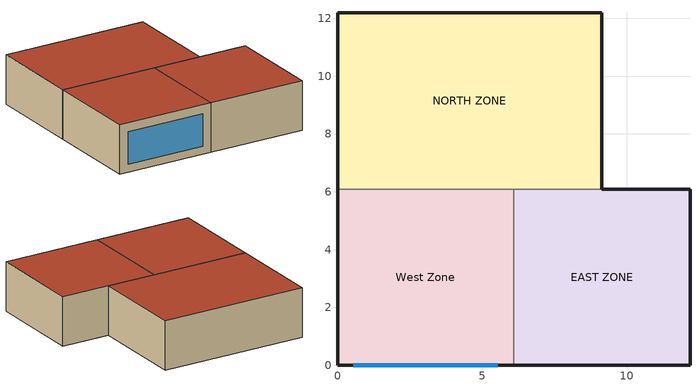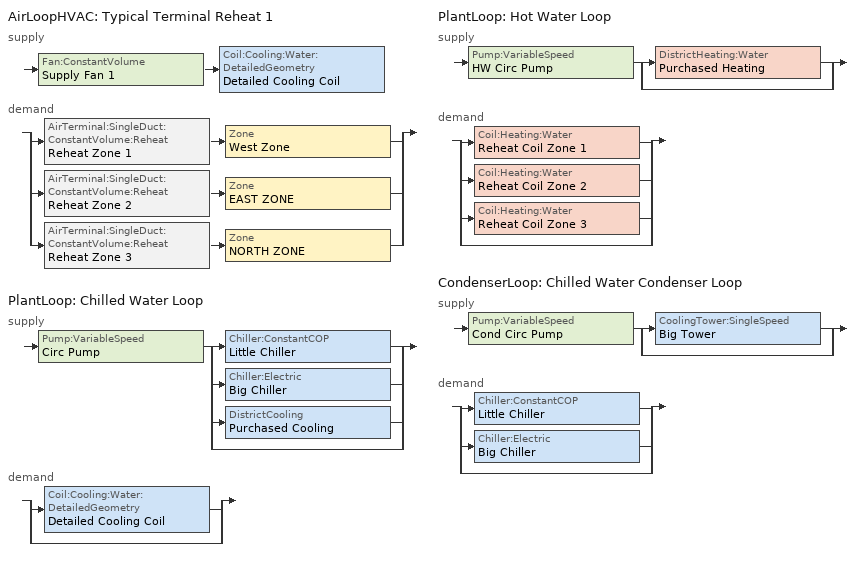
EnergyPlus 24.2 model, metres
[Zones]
West Zone
 floor adiabatic (FLOOR SLAB 8 IN): 0,0 0,6.1 6.1,6.1 6.1,0 z0
 wall outside (EXTWALL80): 0,6.1 0,0 6.1,0 z0:3.05
 wall to NORTH ZONE (PARTITION06): 6.1,6.1 0,6.1 z0:3.05
 wall to EAST ZONE (PARTITION06): 6.1,0 6.1,6.1 z0:3.05
 window (WIN-CON-LIGHT): 0.55,0 5.55,0 z0.5:2.5
 roof outside (ROOF34): 0,6.1 0,0 6.1,0 6.1,6.1 z3.05
EAST ZONE
 floor adiabatic (FLOOR SLAB 8 IN): 6.1,0 6.1,6.1 12.19,6.1 12.19,0 z0
 wall outside (EXTWALL80): 6.1,0 12.19,0 12.19,6.1 9.14,6.1 z0:3.05
 wall to NORTH ZONE (PARTITION06): 9.14,6.1 6.1,6.1 z0:3.05
 roof outside (ROOF34): 6.1,6.1 6.1,0 12.19,0 12.19,6.1 z3.05
NORTH ZONE
 floor adiabatic (FLOOR SLAB 8 IN): 0,6.1 0,12.19 9.14,12.19 9.14,6.1 z0
 wall outside (EXTWALL80): 9.14,6.1 9.14,12.19 0,12.19 0,6.1 z0:3.05
 roof outside (ROOF34): 0,12.19 0,6.1 9.14,6.1 9.14,12.19 z3.05
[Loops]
AirLoopHVAC 'Typical Terminal Reheat 1'
 supply: Fan:ConstantVolume 'Supply Fan 1' > Coil:Cooling:Water:DetailedGeometry 'Detailed Cooling Coil'
 demand: split
  | AirTerminal:SingleDuct:ConstantVolume:Reheat 'Reheat Zone 1' > Zone 'West Zone'
  | AirTerminal:SingleDuct:ConstantVolume:Reheat 'Reheat Zone 2' > Zone 'EAST ZONE'
  | AirTerminal:SingleDuct:ConstantVolume:Reheat 'Reheat Zone 3' > Zone 'NORTH ZONE'
PlantLoop 'Chilled Water Loop'
 supply: Pump:VariableSpeed 'Circ Pump' > split
  | Chiller:ConstantCOP 'Little Chiller'
  | Chiller:Electric 'Big Chiller'
  | DistrictCooling 'Purchased Cooling'
  | bypass
 demand: split
  | Coil:Cooling:Water:DetailedGeometry 'Detailed Cooling Coil'
  | bypass
PlantLoop 'Hot Water Loop'
 supply: Pump:VariableSpeed 'HW Circ Pump' > split
  | DistrictHeating:Water 'Purchased Heating'
  | bypass
 demand: split
  | Coil:Heating:Water 'Reheat Coil Zone 1'
  | Coil:Heating:Water 'Reheat Coil Zone 2'
  | Coil:Heating:Water 'Reheat Coil Zone 3'
  | bypass
CondenserLoop 'Chilled Water Condenser Loop'
 supply: Pump:VariableSpeed 'Cond Circ Pump' > split
  | CoolingTower:SingleSpeed 'Big Tower'
  | bypass
 demand: split
  | Chiller:ConstantCOP 'Little Chiller'
  | Chiller:Electric 'Big Chiller'
  | bypass
[Building]
NONE: Loads convergence tolerance value=0.04; Maximum number of warmup days=25; Minimum number of warmup days=6; North axis=0; Solar distribution=FullInteriorAndExterior; Temperature convergence tolerance value=0.4; Terrain=Suburbs
[Site:GroundTemperature:BuildingSurface]
20.03, 20.03, 20.13, 20.3, 20.43, 20.52, 20.62, 20.77, 20.78, 20.55, 20.44, 20.2
[Site:Location]
CHICAGO_IL_USA TMY2-94846: Elevation=190; Latitude=42; Longitude=-87.88; Time zone=-6
[SizingPeriod:DesignDay] Barometric pressure=99063; Day of month=21; Daylight saving time indicator=No; Humidity condition type=WetBulb; Rain indicator=No; Snow indicator=No; Solar model indicator=ASHRAEClearSky
Name | Daily dry bulb temperature range | Day type | Maximum dry bulb temperature | Month | Sky clearness | Wetbulb or dewpoint at maximum dry bulb | Wind direction | Wind speed
CHICAGO_IL_USA Annual Cooling 1% Design Conditions DB/MCWB | 10.7 | SummerDesignDay | 31.5 | 7 | 1 | 23 | 230 | 5.3
CHICAGO_IL_USA Annual Heating 99% Design Conditions DB | 0 | WinterDesignDay | -17.3 | 1 | 0 | -17.3 | 270 | 4.9
[Construction]
EXTWALL80: A1 - 1 IN STUCCO, C4 - 4 IN COMMON BRICK, E1 - 3 / 4 IN PLASTER OR GYP BOARD
FLOOR SLAB 8 IN: C10 - 8 IN HW CONCRETE
PARTITION06: E1 - 3 / 4 IN PLASTER OR GYP BOARD, C6 - 8 IN CLAY TILE, E1 - 3 / 4 IN PLASTER OR GYP BOARD
ROOF34: E2 - 1 / 2 IN SLAG OR STONE, E3 - 3 / 8 IN FELT AND MEMBRANE, B5 - 1 IN DENSE INSULATION, C12 - 2 IN HW CONCRETE
WIN-CON-LIGHT: WIN-LAY-GLASS-LIGHT
[Material] Thermal absorptance=0.9
Name | Conductivity | Density | Roughness | Solar absorptance | Specific heat | Thickness | Visible absorptance
A1 - 1 IN STUCCO | 0.691831 | 1858.142 | Smooth | 0.92 | 836.8 | 0.0253898 | 0.92
B5 - 1 IN DENSE INSULATION | 0.0432394 | 91.30524 | VeryRough | 0.5 | 836.8 | 0.0253898 | 0.5
C4 - 4 IN COMMON BRICK | 0.726422 | 1922.216 | Rough | 0.76 | 836.8 | 0.101498 | 0.76
C6 - 8 IN CLAY TILE | 0.570761 | 1121.292 | Smooth | 0.82 | 836.8 | 0.203302 | 0.82
C10 - 8 IN HW CONCRETE | 1.729577 | 2242.585 | MediumRough | 0.65 | 836.8 | 0.203302 | 0.65
C12 - 2 IN HW CONCRETE | 1.729577 | 2242.585 | MediumRough | 0.65 | 836.8 | 0.0509016 | 0.65
E1 - 3 / 4 IN PLASTER OR GYP BOARD | 0.726422 | 1601.846 | Smooth | 0.92 | 836.8 | 0.01905 | 0.92
E2 - 1 / 2 IN SLAG OR STONE | 1.435549 | 881.0155 | Rough | 0.55 | 1673.6 | 0.0127102 | 0.55
E3 - 3 / 8 IN FELT AND MEMBRANE | 0.190253 | 1121.292 | Rough | 0.75 | 1673.6 | 0.00954024 | 0.75
[WindowMaterial:Glazing]
WIN-LAY-GLASS-LIGHT: Back side infrared hemispherical emissivity=0.84; Back side solar reflectance at normal incidence=0.031; Back side visible reflectance at normal incidence=0.05; Conductivity=0.9; Front side infrared hemispherical emissivity=0.84; Front side solar reflectance at normal incidence=0.031; Front side visible reflectance at normal incidence=0.05; Infrared transmittance at normal incidence=0; Optical data type=SpectralAverage; Solar transmittance at normal incidence=0.9; Thickness=0.003; Visible transmittance at normal incidence=0.9
[AirLoopHVAC]
Typical Terminal Reheat 1: Design supply air flow rate=1.3
[AirTerminal:SingleDuct:ConstantVolume:Reheat] Availability schedule=FanAndCoilAvailSched; Convergence tolerance=0.001; Minimum hot water or steam flow rate=0
Name | Maximum air flow rate | Maximum hot water or steam flow rate | Reheat coil
Reheat Zone 1 | 0.47 | 0.0013 | Reheat Coil Zone 1
Reheat Zone 2 | 0.36 | 0.0012 | Reheat Coil Zone 2
Reheat Zone 3 | 0.47 | 0.0013 | Reheat Coil Zone 3
[AvailabilityManager:Scheduled]
Reheat System 1 Avail: Schedule=FanAndCoilAvailSched
[Chiller:ConstantCOP]
Little Chiller: Chiller flow mode=LeavingSetpointModulated; Condenser type=WaterCooled; Design chilled water flow rate=0.0011; Design condenser water flow rate=0.0011; Nominal capacity=25000; Nominal cop=2.5
[Chiller:Electric]
Big Chiller: Chilled water outlet temperature lower limit=5; Chiller flow mode=LeavingSetpointModulated; Condenser type=WaterCooled; Design chilled water flow rate=0.0011; Design chilled water outlet temperature=6.667; Design condenser fluid flow rate=0.0005; Design condenser inlet temperature=29.44; Maximum part load ratio=1; Minimum part load ratio=0.15; Nominal capacity=45000; Nominal cop=2.75; Optimum part load ratio=0.65; Temperature rise coefficient=2.682759; Coefficient 1 of capacity ratio curve=0.944836; Coefficient 1 of full load ratio curve=0.03303; Coefficient 1 of power ratio curve=1.907846; Coefficient 2 of capacity ratio curve=-0.0570088; Coefficient 2 of full load ratio curve=0.6852; Coefficient 2 of power ratio curve=-1.20499; Coefficient 3 of capacity ratio curve=-0.00185486; Coefficient 3 of full load ratio curve=0.2818; Coefficient 3 of power ratio curve=0.263462
[Coil:Cooling:Water:DetailedGeometry]
Detailed Cooling Coil: Availability schedule=CoolingCoilAvailSched; Coil depth=0.165098; Fin diameter=0.435072; Fin spacing=0.00181429; Fin surface area=101.716; Fin thermal conductivity=203.883; Fin thickness=0.00149998; Maximum water flow rate=0.0011; Minimum airflow area=0.810606; Number of tube rows=6; Number of tubes per row=16; Total tube inside area=6.20007; Tube depth spacing=0.0258998; Tube inside diameter=0.01445; Tube outside diameter=0.0158798; Tube outside surface area=6.23816; Tube thermal conductivity=385.765
[Coil:Heating:Water] Availability schedule=FanAndCoilAvailSched; Performance input method=UFactorTimesAreaAndDesignWaterFlowRate; Rated capacity=Autosize; Rated inlet air temperature=16.6; Rated inlet water temperature=82.2; Rated outlet air temperature=32.2; Rated outlet water temperature=71.1; U factor times area value=400
Name | Maximum water flow rate
Reheat Coil Zone 1 | 0.0013
Reheat Coil Zone 2 | 0.0012
Reheat Coil Zone 3 | 0.0018
[CondenserEquipmentList]
All Towers: Big Tower, CoolingTower:SingleSpeed
[CondenserEquipmentOperationSchemes]
Tower Loop Operation: Control scheme 1=Year Round Tower Operation; Control scheme 1 schedule=ON
[CondenserLoop]
Chilled Water Condenser Loop: Condenser equipment operation scheme=Tower Loop Operation; Condenser loop volume=Autocalculate; Fluid type=Water; Load distribution scheme=SequentialLoad; Maximum loop flow rate=0.0011; Maximum loop temperature=80; Minimum loop flow rate=0; Minimum loop temperature=10
[Controller:WaterCoil]
Main Cooling Coil Controller: Action=Reverse; Actuator variable=Flow; Control variable=Temperature; Controller convergence tolerance=0.1; Maximum actuated flow=0.0011; Minimum actuated flow=0
[CoolingTower:SingleSpeed]
Big Tower: Design air flow rate=16; Design fan power=1000; Design u factor times area value=1750; Design water flow rate=0.0011; Free convection regime air flow rate=0; Free convection regime u factor times area value=0; Performance input method=UFactorTimesAreaAndDesignWaterFlowRate
[DistrictCooling]
Purchased Cooling: Nominal capacity=680000
[DistrictHeating:Water]
Purchased Heating: Nominal capacity=1000000
[ElectricEquipment] Design level calculation method=EquipmentLevel; Fraction latent=0; Fraction lost=0; Fraction radiant=0.3; Schedule=BLDG Sch   2
Name | Design level | Zone or zonelist or space or spacelist
EAST ZONE ElecEq 1 | 1464.375 | EAST ZONE
NORTH ZONE ElecEq 1 | 2928.751 | NORTH ZONE
West Zone ElecEq 1 | 2928.751 | West Zone
[ElectricLoadCenter:Distribution]
Electric Load Center: Electrical buss type=AlternatingCurrent; Generator demand limit scheme purchased electric demand limit=10000; Generator list=Backup Generators; Generator operation scheme type=Baseload
[ElectricLoadCenter:Generators]
Backup Generators: Generator availability schedule name 1=ON PEAK GENERATOR SCHEDULE; Generator name 1=Cat Diesel; Generator object type 1=Generator:InternalCombustionEngine; Generator rated electric power output 1=50000; Generator availability schedule name 2=OFF PEAK GENERATOR SCHEDULE; Generator name 2=Solar Turbine; Generator object type 2=Generator:CombustionTurbine; Generator rated electric power output 2=30000; Generator availability schedule name 3=MID PEAK GENERATOR SCHEDULE; Generator name 3=Capstone C65; Generator object type 3=Generator:MicroTurbine; Generator rated electric power output 3=65000
[ElectricLoadCenter:Transformer]
Transformer 2: Availability schedule=Always On; Conductor material=Aluminum; Fraction of eddy current losses=0.1; Full load temperature rise=150; Performance input method=RatedLosses; Phase=3; Rated capacity=150000; Rated load loss=2000; Rated no load loss=300; Transformer usage=PowerOutToGrid
[Fan:ConstantVolume]
Supply Fan 1: Availability schedule=FanAndCoilAvailSched; Fan total efficiency=0.7; Maximum flow rate=1.3; Motor efficiency=0.9; Motor in airstream fraction=1; Pressure rise=600
[Generator:CombustionTurbine]
Solar Turbine: Design air inlet temperature=25; Design heat recovery water flow rate=0; Design minimum exhaust temperature=150; Exhaust flow curve=BG Exhaust Flow Curve; Fuel higher heating value=43500; Fuel type=NaturalGas; Heat recovery lube energy curve=BG Tur Recovery Lube Heat Curve; Maximum exhaust flow per unit of power output=5.04e-06; Maximum part load ratio=1; Minimum part load ratio=0.15; Optimum part load ratio=0.65; Part load based exhaust temperature curve=BG PL Based Exhaust Temp Curve; Part load based fuel input curve=BG PL Based Fuel Input Curve; Rated power output=30000; Temperature based exhaust temperature curve=BG Temp Based Exhaust Temp Curve; Temperature based fuel input curve=BG Temp Based Fuel Input Curve; Coefficient 1 of u factor times area curve=0.0190704; Coefficient 2 of u factor times area curve=0.9
[Generator:InternalCombustionEngine]
Cat Diesel: Design heat recovery water flow rate=0; Design minimum exhaust temperature=150; Exhaust temperature curve=BG Exhaust Temperature Curve; Fuel higher heating value=45500; Fuel type=Diesel; Jacket heat recovery curve=BG Recovery Jacket Heat Curve; Lube heat recovery curve=BG Recovery Lube Heat Curve; Maximum exhaust flow per unit of power output=6.3e-07; Maximum part load ratio=1; Minimum part load ratio=0.15; Optimum part load ratio=0.65; Rated power output=50000; Shaft power curve=BG Shaft Power Curve; Total exhaust energy curve=BG Total Exhaust Energy Curve; Coefficient 1 of u factor times area curve=0.00952329; Coefficient 2 of u factor times area curve=0.9
[Generator:MicroTurbine]
Capstone C65: Ancillary power=4500; Electrical efficiency function of part load ratio curve=Capstone C65 Efficiency_vs_PLR; Electrical efficiency function of temperature curve=Capstone C65 Efficiency_vs_Temp; Electrical power function of temperature and elevation curve=Capstone C65 Power_vs_Temp_Elev; Fuel higher heating value=50000; Fuel lower heating value=45450; Fuel type=NaturalGas; Maximum full load electrical power output=65000; Minimum full load electrical power output=29900; Reference combustion air inlet humidity ratio=0.00638; Reference combustion air inlet temperature=15; Reference electrical efficiency using lower heating value=0.29; Reference electrical power output=65000; Reference elevation=0; Standby power=300
[Lights] Design level calculation method=LightingLevel; End use subcategory=GeneralLights; Fraction radiant=0.2; Fraction replaceable=0; Fraction visible=0.2; Return air fraction=0; Schedule=BLDG Sch   3
Name | Lighting level | Zone or zonelist or space or spacelist
EAST ZONE Lights 1 | 1464.375 | EAST ZONE
NORTH ZONE Lights 1 | 878.6252 | NORTH ZONE
[People] Activity level schedule=Activity Sch; Air velocity schedule=Air Velo Sch; Clothing insulation calculation method=ClothingInsulationSchedule; Clothing insulation schedule=Clothing Sch; Fraction radiant=0.3; Mean radiant temperature calculation type=EnclosureAveraged; Number of people calculation method=People; Number of people schedule=BLDG Sch   1; Thermal comfort model 1 type=Fanger; Work efficiency schedule=Work Eff Sch
Name | Number of people | Zone or zonelist or space or spacelist
EAST ZONE | 3 | EAST ZONE
NORTH ZONE | 4 | NORTH ZONE
West Zone | 3 | West Zone
[PlantEquipmentList]
All Chillers: Big Chiller, Chiller:Electric, Little Chiller, Chiller:ConstantCOP
Chiller Plant: Little Chiller, Chiller:ConstantCOP
Chiller Plant and Purchased: Big Chiller, Chiller:Electric, Purchased Cooling, DistrictCooling
Purchased Only: Purchased Cooling, DistrictCooling
heating plant: Purchased Heating, DistrictHeating:Water
[PlantEquipmentOperation:CoolingLoad] Load range 1 lower limit=0
Name | Load range 1 upper limit | Range 1 equipment list | Load range 2 lower limit | Load range 2 upper limit | Load range 3 lower limit | Load range 3 upper limit | Range 2 equipment list | Range 3 equipment list
Off Peak Operation | 900000 | All Chillers
Peak Operation | 70000 | Chiller Plant | 70000 | 245000 | 245000 | 500000 | Chiller Plant and Purchased | Purchased Only
Year Round Tower Operation | 90000000 | All Towers
[PlantEquipmentOperation:HeatingLoad]
Purchased Only: Load range 1 lower limit=0; Load range 1 upper limit=1000000; Range 1 equipment list=heating plant
[PlantEquipmentOperationSchemes]
Name | Control scheme 1 | Control scheme 1 schedule | Control scheme 2 | Control scheme 2 schedule
CW Loop Operation | Peak Operation | On Peak | Off Peak Operation | Off Peak
Hot Loop Operation | Purchased Only | ON
[PlantLoop] Fluid type=Water; Load distribution scheme=Optimal; Minimum loop flow rate=0; Plant loop volume=Autocalculate
Name | Maximum loop flow rate | Maximum loop temperature | Minimum loop temperature | Plant equipment operation scheme
Chilled Water Loop | 0.0011 | 98 | 1 | CW Loop Operation
Hot Water Loop | 0.0043 | 100 | 10 | Hot Loop Operation
[Pump:VariableSpeed] Design minimum flow rate=0; Design pump head=300000; Fraction of motor inefficiencies to fluid stream=0; Motor efficiency=0.87; Pump control type=Intermittent; Coefficient 1 of the part load performance curve=0; Coefficient 2 of the part load performance curve=1; Coefficient 3 of the part load performance curve=0; Coefficient 4 of the part load performance curve=0
Name | Design maximum flow rate | Design power consumption
Circ Pump; Cond Circ Pump | 0.0011 | 500
HW Circ Pump | 0.0043 | 2000
[SetpointManager:FollowOutdoorAirTemperature]
MyCondenserControl: Control variable=Temperature; Maximum setpoint temperature=80; Minimum setpoint temperature=10; Offset temperature difference=0; Reference temperature type=OutdoorAirWetBulb; Setpoint node or nodelist=Condenser Supply Outlet Node
[SetpointManager:Scheduled] Control variable=Temperature
Name | Schedule | Setpoint node or nodelist
Big Chiller Setpoint Manager | CW Loop Temp Schedule | Big Chiller Outlet Node
Chilled Water Loop Setpoint Manager | CW Loop Temp Schedule | Chilled Water Loop Setpoint Node List
Hot Water Loop Setpoint Manager | HW Loop Temp Schedule | Hot Water Loop Setpoint Node List
Little Chiller Setpoint Manager | CW Loop Temp Schedule | Little Chiller Outlet Node
Supply Air Temp Manager | Seasonal Reset Supply Air Temp Sch | Supply Air Temp Nodes
[ThermostatSetpoint:SingleCooling]
Cooling Setpoint with SB: Setpoint temperature schedule=Cooling Setpoints
[ThermostatSetpoint:SingleHeating]
Heating Setpoint with SB: Setpoint temperature schedule=Heating Setpoints
[Zone] Ceiling height=Autocalculate; Multiplier=1; Type=1; Volume=Autocalculate
EAST ZONE; NORTH ZONE; West Zone
[ZoneControl:Thermostat] Control 1=Heating Setpoint with SB; Control 2=Cooling Setpoint with SB; Control type schedule=Zone Control Type Sched
Name | Zone or zonelist
Zone 1 Thermostat | West Zone
Zone 2 Thermostat | EAST ZONE
Zone 3 Thermostat | NORTH ZONE
[Zone equipment]
West Zone: Reheat Zone 1
EAST ZONE: Reheat Zone 2
NORTH ZONE: Reheat Zone 3
[Curve:Biquadratic]
Capstone C65 Power_vs_Temp_Elev: Input unit type for x=Temperature; Input unit type for y=Distance; Maximum value of x=50; Maximum value of y=3050; Minimum value of x=-17.8; Minimum value of y=0; Output unit type=Dimensionless; Coefficient1 constant=1.20277; Coefficient2 x=-0.0096713; Coefficient3 x 2=-4.86079e-06; Coefficient4 y=-0.000154239; Coefficient5 y 2=9.11142e-09; Coefficient6 x y=8.79789e-07
[Curve:Cubic]
Name | Maximum value of x | Minimum value of x | Coefficient1 constant | Coefficient2 x | Coefficient3 x 2 | Coefficient4 x 3 | Input unit type for x | Output unit type
Capstone C65 Efficiency_vs_PLR | 1 | 0.03 | 0.21529 | 2.561463 | -3.24613 | 1.497306
Capstone C65 Efficiency_vs_Temp | 50 | -20 | 1.04022 | -0.0017314 | -6.49704e-05 | 5.13317e-07 | Temperature | Dimensionless
[Curve:Quadratic]
Name | Maximum value of x | Minimum value of x | Coefficient1 constant | Coefficient2 x | Coefficient3 x 2
BG Exhaust Flow Curve | 1 | 0 | 0.05 | 0 | 0
BG Exhaust Temperature Curve | 1 | 0 | 425 | 0 | 0
BG PL Based Exhaust Temp Curve | 1 | 0 | 450 | 0 | 0
BG PL Based Fuel Input Curve | 1 | 0 | 9.41 | -9.48 | 4.32
BG Recovery Jacket Heat Curve | 1 | 0 | 0.25 | 0 | 0
BG Recovery Lube Heat Curve | 1 | 0 | 0.15 | 0 | 0
BG Shaft Power Curve | 1 | 0 | 0.09755 | 0.6318 | -0.4165
BG Temp Based Exhaust Temp Curve | 30 | -30 | 1.005 | 0.0018 | 0
BG Temp Based Fuel Input Curve | 30 | -30 | 1.0044 | -0.0008 | 0
BG Total Exhaust Energy Curve | 1 | 0 | 0.1 | 0 | 0
BG Tur Recovery Lube Heat Curve | 1 | 0 | 0.223 | -0.4 | 0.2286
[Schedule:Compact]
ACTIVITY SCH: Through: 12/31, For: AllDays, Until: 24:00, 131.8
AIR VELO SCH: Through: 12/31, For: AllDays, Until: 24:00, 0.14
Always On; CLOTHING SCH; ON: Through: 12/31, For: AllDays, Until: 24:00, 1
BLDG SCH   1: Through: 12/31, For: Weekdays, Until: 6:00, 0, Until: 7:00, 0.1, Until: 8:00, 0.5, Until: 12:00, 1, Until: 13:00, 0.5, Until: 16:00, 1, Until: 17:00, 0.5, Until: 18:00, 0.1, Until: 24:00, 0, For: Weekends Holiday, Until: 24:00, 0, For: SummerDesignDay, Until: 6:00, 0, Until: 7:00, 0.1, Until: 8:00, 0.5, Until: 12:00, 1, Until: 13:00, 0.5, Until: 16:00, 1, Until: 17:00, 0.5, Until: 18:00, 0.1, Until: 24:00, 0, For: WinterDesignDay CustomDay1 CustomDay2, Until: 24:00, 0
BLDG SCH   2: Through: 12/31, For: Weekdays, Until: 8:00, 0, Until: 18:00, 1, Until: 24:00, 0, For: Weekends Holiday, Until: 24:00, 0, For: SummerDesignDay, Until: 8:00, 0, Until: 18:00, 1, Until: 24:00, 0, For: WinterDesignDay CustomDay1 CustomDay2, Until: 24:00, 0
BLDG SCH   3: Through: 12/31, For: Weekdays, Until: 6:00, 0.05, Until: 7:00, 0.2, Until: 17:00, 1, Until: 18:00, 0.5, Until: 24:00, 0.05, For: Weekends Holiday, Until: 24:00, 0.05, For: SummerDesignDay, Until: 6:00, 0.05, Until: 7:00, 0.2, Until: 17:00, 1, Until: 18:00, 0.5, Until: 24:00, 0.05, For: WinterDesignDay CustomDay1 CustomDay2, Until: 24:00, 0.05
COOLING SETPOINTS: Through: 12/31, For: AllDays, Until: 7:00, 30, Until: 17:00, 24, Until: 24:00, 30
COOLINGCOILAVAILSCHED: Through: 3/31, For: AllDays, Until: 24:00, 0, Through: 9/30, For: Weekdays, Until: 7:00, 0, Until: 17:00, 1, Until: 24:00, 0, For: Weekends Holiday, Until: 24:00, 0, For: SummerDesignDay WinterDesignDay, Until: 7:00, 0, Until: 17:00, 1, Until: 24:00, 0, For: CustomDay1 CustomDay2, Until: 24:00, 0, Through: 12/31, For: AllDays, Until: 24:00, 0
CW LOOP TEMP SCHEDULE: Through: 12/31, For: AllDays, Until: 24:00, 6.67
FANANDCOILAVAILSCHED: Through: 3/31, For: AllDays, Until: 24:00, 1, Through: 9/30, For: Weekdays, Until: 7:00, 0, Until: 17:00, 1, Until: 24:00, 0, For: Weekends Holiday, Until: 24:00, 0, For: SummerDesignDay WinterDesignDay, Until: 7:00, 0, Until: 17:00, 1, Until: 24:00, 0, For: CustomDay1 CustomDay2, Until: 24:00, 0, Through: 12/31, For: AllDays, Until: 24:00, 1
HEATING SETPOINTS: Through: 12/31, For: AllDays, Until: 7:00, 15, Until: 17:00, 20, Until: 24:00, 15
HW LOOP TEMP SCHEDULE: Through: 12/31, For: AllDays, Until: 24:00, 60
MID PEAK GENERATOR SCHEDULE; OFF PEAK GENERATOR SCHEDULE; ON PEAK GENERATOR SCHEDULE: Through: 12/31, For: AllDays, Until: 14:00, 0, Until: 18:00, 1, Until: 24:00, 0
OFF PEAK: Through: 12/31, For: AllDays, Until: 9:00, 1, Until: 18:00, 0, Until: 24:00, 1
ON PEAK: Through: 12/31, For: AllDays, Until: 9:00, 0, Until: 18:00, 1, Until: 24:00, 0
SEASONAL RESET SUPPLY AIR TEMP SCH: Through: 3/31, For: AllDays, Until: 24:00, 16, Through: 9/30, For: AllDays, Until: 24:00, 13, Through: 12/31, For: AllDays, Until: 24:00, 16
WORK EFF SCH: Through: 12/31, For: AllDays, Until: 24:00, 0
ZONE CONTROL TYPE SCHED: Through: 3/31, For: AllDays, Until: 24:00, 1, Through: 9/30, For: AllDays, Until: 24:00, 2, Through: 12/31, For: AllDays, Until: 24:00, 1
